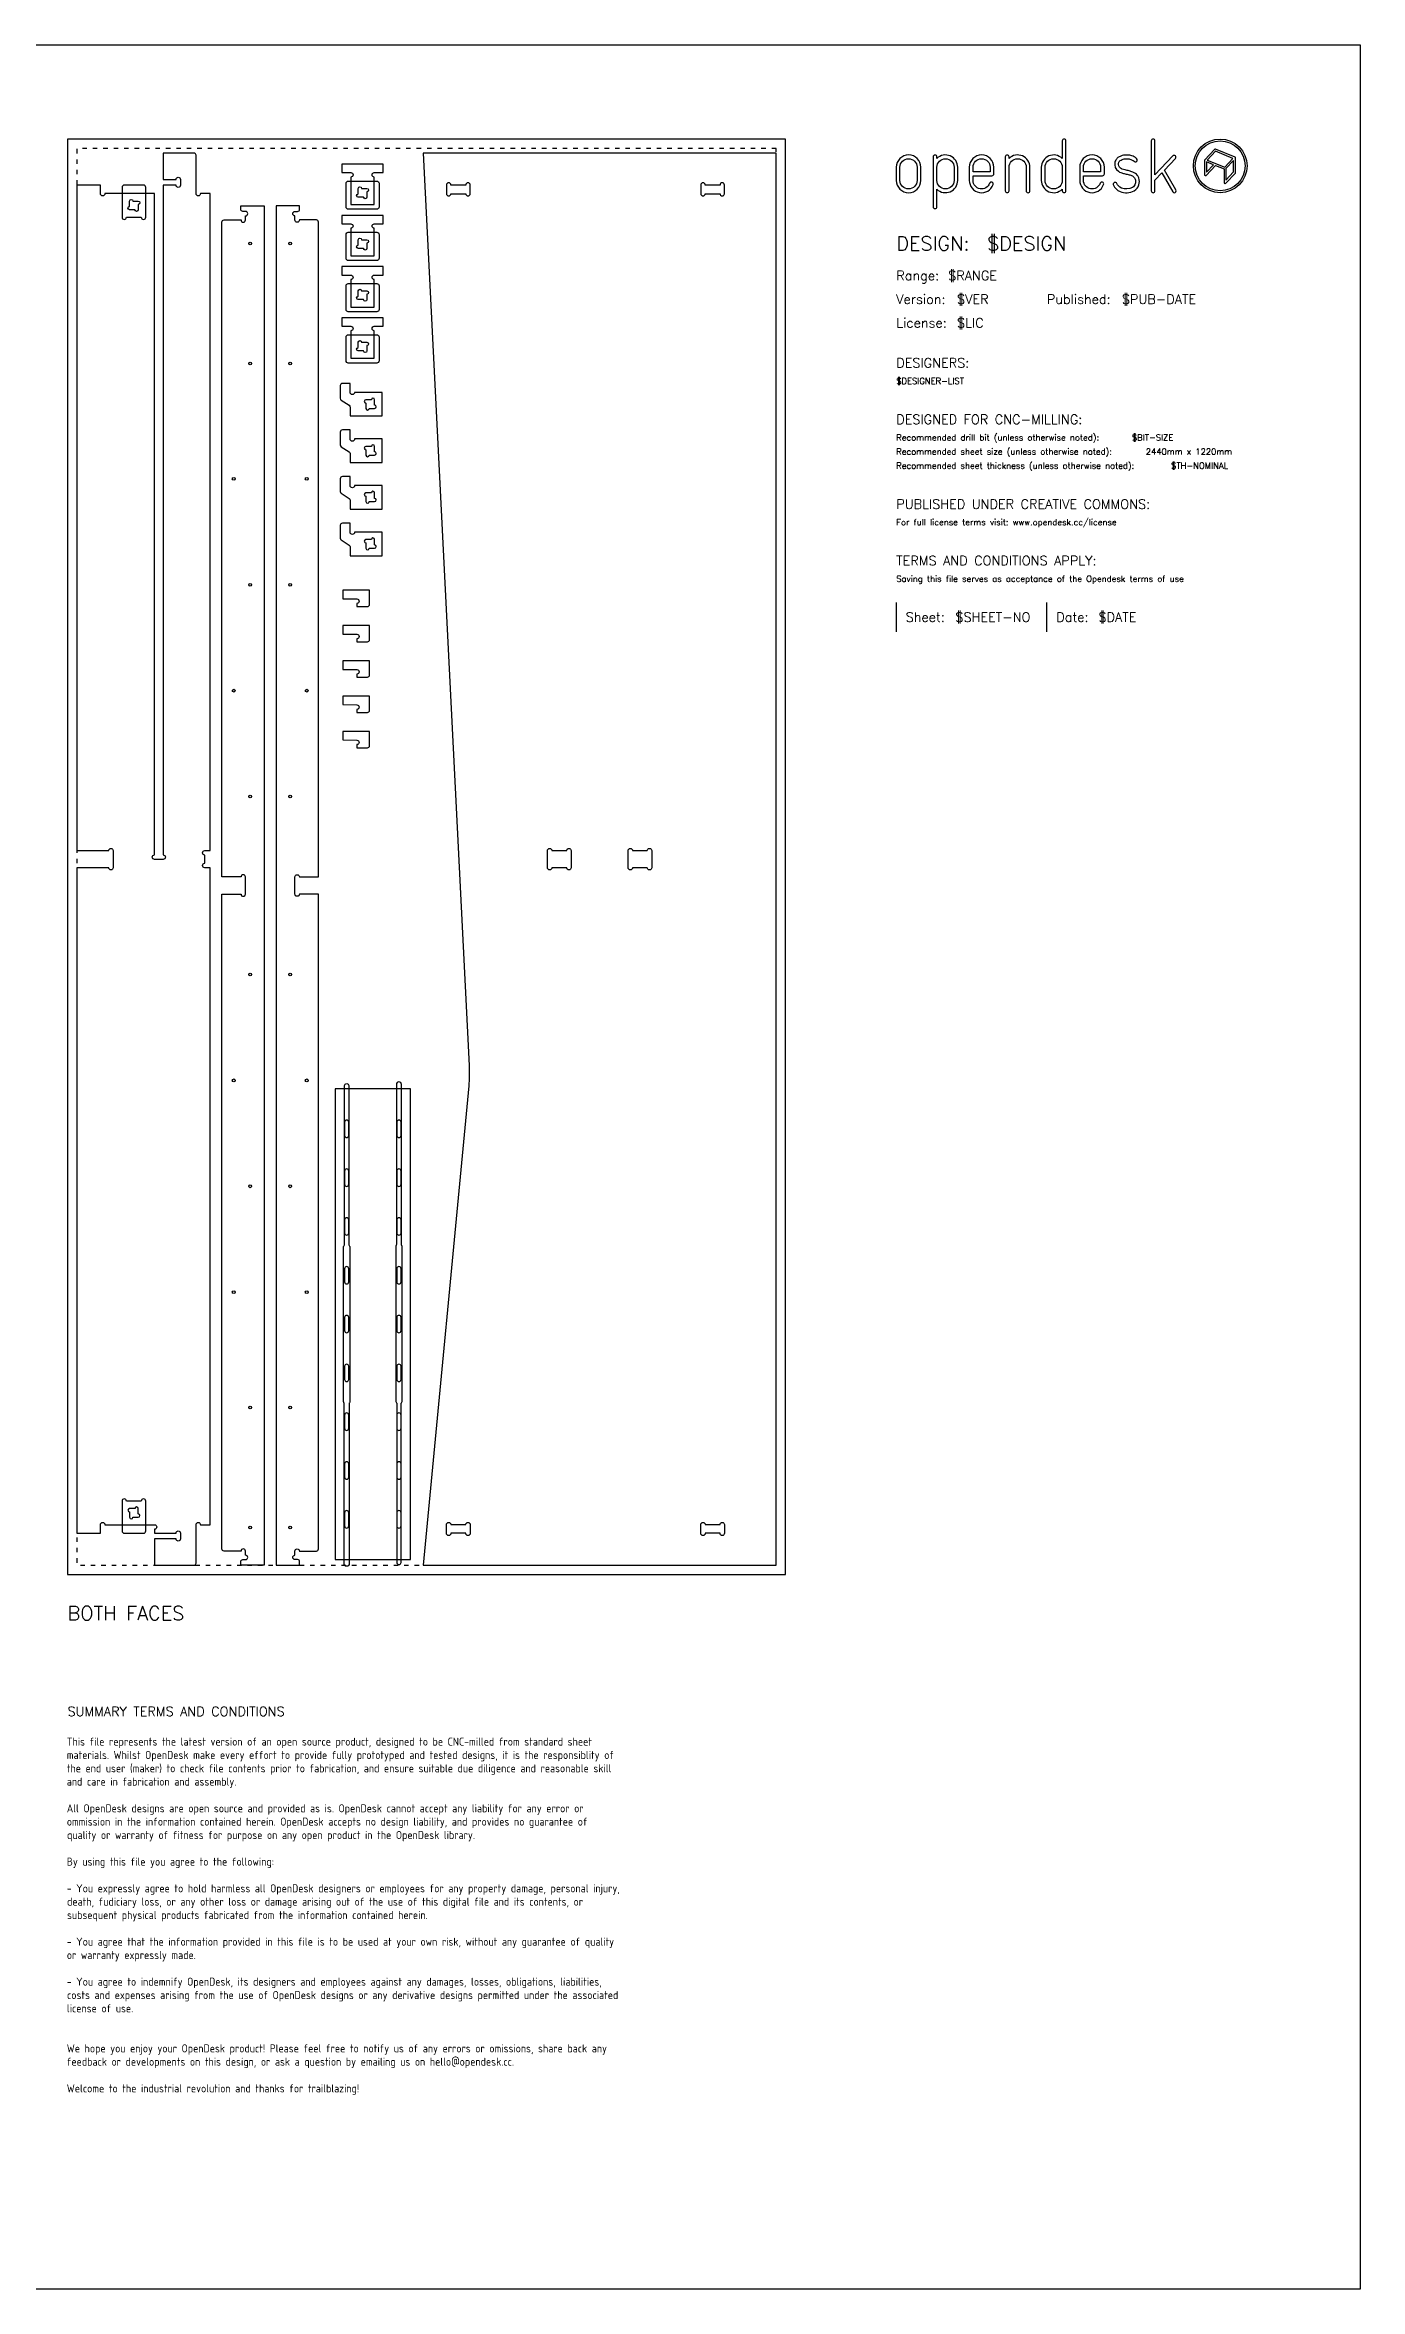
# Model space of a CAD drawing. Extents: x -300 to 6195, y -300 to 4768.
# Drawn here: x 3402 to 6195, y 0 to 4768 of the extents above; entities that cross this region are included whole.
import ezdxf
from ezdxf.enums import TextEntityAlignment as Align

# ---------------------------------------------------------------- set-up
doc = ezdxf.new("R2010")
doc.units = 0
doc.header["$MEASUREMENT"] = 0
doc.linetypes.add('DGN_STYLE_5', pattern=[22.17944, 9.505474, -12.673965])
for name, color, linetype in [('00-NOPRINT_TEXT', 7, 'CONTINUOUS'), ('00_NOPRINT_TOLERANCE', 7, 'DGN_STYLE_5'), ('BOARD_$TH-NOMINAL', 3, 'CONTINUOUS'), ('REV-CHAMFER-ONLINE_03MM', 26, 'CONTINUOUS'), ('TOP-CHAMFER-ONLINE_03MM', 1, 'CONTINUOUS'), ('TOP-CUT-INSIDE_18MM', 1, 'CONTINUOUS'), ('TOP-CUT-OUTSIDE_18MM', 220, 'CONTINUOUS'), ('TOP-HOLE-6MM-DIA_14MM', 230, 'CONTINUOUS'), ('TOP-POCKET-INSIDE_09MM', 60, 'CONTINUOUS')]:
    doc.layers.add(name, color=color, linetype=linetype)
doc.styles.add('OD-ISOCP-17', font='isocp.shx', dxfattribs={"height": 17})
doc.styles.add('OD-SIMPLEX-13', font='simplex.shx', dxfattribs={"height": 13})
doc.styles.add('OD-SIMPLEX-20', font='simplex.shx', dxfattribs={"height": 20})
doc.styles.add('OD-SIMPLEX-30', font='simplex.shx', dxfattribs={"height": 30})

msp = doc.modelspace()

# ---------------------------------------------------------------- linework, layer by layer
at = {"layer": '00-NOPRINT_TEXT', "color": 7}
for p, q in [((5210, 3583), (5210, 3521.3)), ((5529.8, 3521.3), (5529.8, 3583))]:
    msp.add_line(p, q, dxfattribs=at)
at = {"layer": '00-NOPRINT_TEXT', "flags": 128}
msp.add_lwpolyline([(0, 4768), (6195, 4768), (6195, 0), (0, 0)], close=True, dxfattribs=at)
at = {"layer": '00-NOPRINT_TEXT'}
for points in [[(5210, 4508), (5210, 4480.1, 1), (5262.3, 4480.1), (5262.3, 4508, 1)], [(5340.6, 4508, 0.662711), (5296.3, 4526.7), (5296.3, 4530.1, 1), (5288.4, 4530.1), (5288.4, 4424.1, 1), (5296.3, 4424.1), (5296.3, 4461.4, 0.662711), (5340.6, 4480.1)], [(5417.3, 4508, 1), (5365, 4508), (5365, 4480.1, 0.839291), (5415.7, 4471.2, 1), (5408.3, 4473.9, -0.839291), (5373, 4480.1), (5373, 4490.1), (5413.3, 4490.1, 0.414214), (5417.3, 4494.1)], [(5493.9, 4508, 0.662711), (5449.5, 4526.7), (5449.5, 4530.1, 1), (5441.6, 4530.1), (5441.6, 4458, 1), (5449.5, 4458), (5449.5, 4508, -1), (5485.9, 4508), (5485.9, 4458, 1), (5493.9, 4458)], [(5518, 4480.1, 0.662711), (5562.4, 4461.4), (5562.4, 4458, 1), (5570.3, 4458), (5570.3, 4564, 1), (5562.4, 4564), (5562.4, 4526.7, 0.662711), (5518, 4508)], [(5651.9, 4508, 1), (5599.6, 4508), (5599.6, 4480.1, 0.839291), (5650.3, 4471.2, 1), (5642.9, 4473.9, -0.839291), (5607.6, 4480.1), (5607.6, 4490.1), (5647.9, 4490.1, 0.414214), (5651.9, 4494.1)], [(5715.1, 4530.3, 0.045707), (5710.6, 4532.3, 0.040194), (5705.8, 4533.5, 0.040556), (5698.5, 4534, 0.094973), (5686.7, 4531.8, 0.070872), (5680.8, 4528.4, 0.048346), (5678.1, 4525.9, 0.04488), (5676.1, 4523.1, 0.072273), (5674.4, 4518.6, 0.309308), (5681.9, 4499.4, 0.053458), (5687, 4496.7, 0.041245), (5694.1, 4494.5, -0.005863), (5702.4, 4492.6, -0.030773), (5709.7, 4490.3, -0.132607), (5715.9, 4485.8, -0.093408), (5717.4, 4482.9, -0.14847), (5717.6, 4472.7, -0.201639), (5711.5, 4465.2, -0.222831), (5688.2, 4463.9, -0.190617), (5678.3, 4473.4, 1), (5671.1, 4470, 0.190617), (5685.2, 4456.5, 0.222831), (5715.2, 4458.2, 0.201639), (5725.2, 4470.4, 0.14847), (5725, 4485.3, 0.093408), (5722, 4490.8, 0.132607), (5712.5, 4497.7, 0.030773), (5704.3, 4500.3, 0.005863), (5695.8, 4502.3, -0.041245), (5689.9, 4504.1, -0.053458), (5686.4, 4506, -0.305258), (5682.1, 4516.7, -0.07419), (5683, 4519.1, -0.042878), (5684.1, 4520.7, -0.048346), (5685.7, 4522.1, -0.070872), (5689.6, 4524.4, -0.094973), (5698.5, 4526.1, -0.040556), (5704.6, 4525.6, -0.040194), (5708.1, 4524.7, -0.045707), (5711.3, 4523.3, -0.062202), (5715.1, 4520.6, 1), (5720.5, 4526.4, 0.062202)], [(5774.1, 4496), (5797.1, 4456, 1), (5804, 4460), (5779.8, 4502.1), (5802.9, 4526.6, 1), (5797.1, 4532), (5759.4, 4491.9), (5759.4, 4564, 1), (5751.4, 4564), (5751.4, 4458, 1), (5759.4, 4458), (5759.4, 4480.4)], [(5930.1, 4495.8, 0.190898), (5930.7, 4497.3), (5930.7, 4527.6, 0.306072), (5929.4, 4529.6), (5887.8, 4546.3, 0.309065), (5885.5, 4545.8), (5865.1, 4524, 0.190898), (5864.5, 4522.6), (5864.5, 4492.2, 0.679405), (5868.1, 4490.8), (5887.9, 4511.9), (5906.1, 4504.5), (5906.1, 4475.5, 0.679405), (5909.7, 4474.1)], [(5254.3, 4508), (5254.3, 4480.1, -1), (5217.9, 4480.1), (5217.9, 4508, -1)], [(5296.3, 4508, -1), (5332.7, 4508), (5332.7, 4480.1, -1), (5296.3, 4480.1)], [(5409.4, 4498.1), (5373, 4498.1), (5373, 4508, -1), (5409.4, 4508)], [(5562.4, 4480.1, -1), (5526, 4480.1), (5526, 4508, -1), (5562.4, 4508)], [(5644, 4498.1), (5607.6, 4498.1), (5607.6, 4508, -1), (5644, 4508)]]:
    msp.add_lwpolyline(points, format="xyb", close=True, dxfattribs=at)
for points in [[(5907.6, 4508.3), (5925, 4526.9), (5887.6, 4541.9), (5870.2, 4523.4)], [(5868.7, 4519.6), (5868.7, 4497.4), (5883.8, 4513.5)], [(5910.2, 4480.7), (5926.5, 4498.1), (5926.5, 4522.4), (5910.2, 4505.1)]]:
    msp.add_lwpolyline(points, close=True, dxfattribs=at)
for radius in [57, 52.9]:
    msp.add_circle((5897.9, 4511), radius, dxfattribs=at)
at = {"layer": '00_NOPRINT_TOLERANCE', "flags": 128}
for points in [[(4975, 4568), (3450, 4568), (3450, 1518), (4975, 1518)], [(4955, 4548), (3470, 4548), (3470, 1538), (4955, 1538)]]:
    msp.add_lwpolyline(points, close=True, dxfattribs=at)
at = {"layer": 'BOARD_$TH-NOMINAL', "flags": 128}
msp.add_lwpolyline([(4975, 4568), (3450, 4568), (3450, 1518), (4975, 1518)], close=True, dxfattribs=at)
at = {"layer": 'REV-CHAMFER-ONLINE_03MM'}
msp.add_line((4955, 1538), (4955, 4538), dxfattribs=at)
at = {"layer": 'REV-CHAMFER-ONLINE_03MM', "flags": 128}
msp.add_lwpolyline([(4205, 4538), (4302.9, 2599.7, -0.036372), (4302, 2556.2), (4205, 1538)], format="xyb", dxfattribs=at)
at = {"layer": 'TOP-CHAMFER-ONLINE_03MM'}
msp.add_line((4955, 1538), (4955, 4538), dxfattribs=at)
at = {"layer": 'TOP-CHAMFER-ONLINE_03MM', "flags": 128}
msp.add_lwpolyline([(4205, 4538), (4302.9, 2599.7, -0.036372), (4302, 2556.2), (4205, 1538)], format="xyb", dxfattribs=at)
at = {"layer": 'TOP-CUT-INSIDE_18MM', "flags": 128}
for points in [[(3581.8, 4424.8), (3581.8, 4436.2, -1), (3588.8, 4436.2), (3600.2, 4436.2, -1), (3600.2, 4429.2), (3600.2, 4417.8, -1), (3593.2, 4417.8), (3581.8, 4417.8, -0.999999)], [(4067.4, 4451.5), (4067.4, 4462.9, -1), (4074.4, 4462.9), (4085.8, 4462.9, -1), (4085.8, 4455.9), (4085.8, 4444.5, -1), (4078.8, 4444.5), (4067.4, 4444.5, -0.999999)], [(4254.8, 4451.8, 1), (4264.3, 4451.8), (4295.7, 4451.8, 1), (4305.2, 4451.8), (4305.2, 4470.2, 0.999997), (4295.7, 4470.2), (4264.3, 4470.2, 0.999997), (4254.8, 4470.2)], [(4794.8, 4451.8, 1), (4804.3, 4451.8), (4835.7, 4451.8, 1), (4845.2, 4451.8), (4845.2, 4470.2, 0.999997), (4835.7, 4470.2), (4804.3, 4470.2, 0.999997), (4794.8, 4470.2)], [(4067.4, 4342.6), (4067.4, 4354, -1), (4074.4, 4354), (4085.8, 4354, -1), (4085.8, 4347), (4085.8, 4335.6, -1), (4078.8, 4335.6), (4067.4, 4335.6, -0.999999)], [(4067.4, 4233.8), (4067.4, 4245.2, -1), (4074.4, 4245.2), (4085.8, 4245.2, -1), (4085.8, 4238.2), (4085.8, 4226.8, -1), (4078.8, 4226.8), (4067.4, 4226.8, -0.999999)], [(4067.4, 4124.9), (4067.4, 4136.3, -1), (4074.4, 4136.3), (4085.8, 4136.3, -1), (4085.8, 4129.3), (4085.8, 4117.9, -1), (4078.8, 4117.9), (4067.4, 4117.9, -0.999999)], [(4102.3, 4002.6), (4102.3, 4014, 1), (4095.3, 4014), (4083.9, 4014, 1), (4083.9, 4007), (4083.9, 3995.6, 1), (4090.9, 3995.6), (4102.3, 3995.6, 0.999999)], [(4102.3, 3903.6), (4102.3, 3915, 1), (4095.3, 3915), (4083.9, 3915, 1), (4083.9, 3908), (4083.9, 3896.6, 1), (4090.9, 3896.6), (4102.3, 3896.6, 0.999999)], [(4102.3, 3804.6), (4102.3, 3816, 1), (4095.3, 3816), (4083.9, 3816, 1), (4083.9, 3809), (4083.9, 3797.6, 1), (4090.9, 3797.6), (4102.3, 3797.6, 0.999999)], [(4102.3, 3705.6), (4102.3, 3717, 1), (4095.3, 3717), (4083.9, 3717, 1), (4083.9, 3710), (4083.9, 3698.6, 1), (4090.9, 3698.6), (4102.3, 3698.6, 0.999999)], [(4047.4, 2479.1, 1), (4038.4, 2479.1), (4038.4, 2451.1, 1), (4047.4, 2451.1)], [(4158.4, 2479.1, 1), (4149.4, 2479.1), (4149.4, 2451.1, 1), (4158.4, 2451.1)], [(4047.4, 2375.4, 1), (4038.4, 2375.4), (4038.4, 2347.4, 1), (4047.4, 2347.4)], [(4158.4, 2375.4, 1), (4149.4, 2375.4), (4149.4, 2347.4, 1), (4158.4, 2347.4)], [(4047.4, 2271.7, 1), (4038.4, 2271.7), (4038.4, 2243.7, 1), (4047.4, 2243.7)], [(4158.4, 2271.7, 1), (4149.4, 2271.7), (4149.4, 2243.7, 1), (4158.4, 2243.7)], [(4047.4, 2168, 1), (4038.4, 2168), (4038.4, 2140, 1), (4047.4, 2140)], [(4158.4, 2168, 1), (4149.4, 2168), (4149.4, 2140, 1), (4158.4, 2140)], [(4047.4, 2064.3, 1), (4038.4, 2064.3), (4038.4, 2036.3, 1), (4047.4, 2036.3)], [(4158.4, 2064.3, 1), (4149.4, 2064.3), (4149.4, 2036.3, 1), (4158.4, 2036.3)], [(4047.4, 1960.6, 1), (4038.4, 1960.6), (4038.4, 1932.6, 1), (4047.4, 1932.6)], [(4158.4, 1960.6, 1), (4149.4, 1960.6), (4149.4, 1932.6, 1), (4158.4, 1932.6)], [(4047.4, 1856.9, 1), (4038.4, 1856.9), (4038.4, 1828.9, 1), (4047.4, 1828.9)], [(4158.4, 1856.9, 1), (4149.4, 1856.9), (4149.4, 1828.9, 1), (4158.4, 1828.9)], [(4047.4, 1753.2, 1), (4038.4, 1753.2), (4038.4, 1725.2, 1), (4047.4, 1725.2)], [(4158.4, 1753.2, 1), (4149.4, 1753.2), (4149.4, 1725.2, 1), (4158.4, 1725.2)], [(3581.8, 1651.2), (3581.8, 1639.8, 1), (3588.8, 1639.8), (3600.2, 1639.8, 1), (3600.2, 1646.8), (3600.2, 1658.2, 1), (3593.2, 1658.2), (3581.8, 1658.2, 0.999999)], [(4047.4, 1649.5, 1), (4038.4, 1649.5), (4038.4, 1621.5, 1), (4047.4, 1621.5)], [(4158.4, 1649.5, 1), (4149.4, 1649.5), (4149.4, 1621.5, 1), (4158.4, 1621.5)], [(4254.8, 1624.2, -1), (4264.3, 1624.2), (4295.7, 1624.2, -1), (4305.2, 1624.2), (4305.2, 1605.8, -0.999997), (4295.7, 1605.8), (4264.3, 1605.8, -0.999997), (4254.8, 1605.8)], [(4794.8, 1624.2, -1), (4804.3, 1624.2), (4835.7, 1624.2, -1), (4845.2, 1624.2), (4845.2, 1605.8, -0.999997), (4835.7, 1605.8), (4804.3, 1605.8, -0.999997), (4794.8, 1605.8)]]:
    msp.add_lwpolyline(points, format="xyb", close=True, dxfattribs=at)
at = {"layer": 'TOP-CUT-OUTSIDE_18MM'}
msp.add_lwpolyline([(3753, 4452), (3732.5, 4452, -1), (3723, 4452), (3723, 4533.5, 0.414214), (3718.5, 4538), (3653.1, 4538), (3653.1, 4482.1), (3680.5, 4482.1, -1), (3690, 4482.1), (3690, 4469.9, -1), (3680.5, 4469.9), (3653.1, 4469.9), (3653.1, 3047.1, -1), (3653.1, 3037.6), (3634.9, 3037.6, -1), (3634.9, 3047.1), (3634.9, 4452), (3529.5, 4452, -1), (3520, 4452), (3520, 4470), (3470, 4470), (3470, 3056.2), (3537.5, 3056.2, -1), (3547, 3056.2), (3547, 3019.8, -1), (3537.5, 3019.8), (3470, 3019.8), (3470, 1606), (3520, 1606), (3520, 1624, -1), (3529.5, 1624), (3635, 1624, -1), (3635, 1614.5), (3635, 1606.1), (3680.5, 1606.1, -1), (3690, 1606.1), (3690, 1593.9, -1), (3680.5, 1593.9), (3635, 1593.9), (3635, 1538), (3718.5, 1538, 0.414214), (3723, 1542.5), (3723, 1624, -1), (3732.5, 1624), (3753, 1624), (3753, 3019.8), (3741.5, 3019.8, -1), (3741.5, 3029.3), (3741.5, 3046.7, -1), (3741.5, 3056.2), (3753, 3056.2)], format="xyb", close=True, dxfattribs=at)
at = {"layer": 'TOP-CUT-OUTSIDE_18MM', "flags": 128}
for points in [[(4205, 4538), (4302.9, 2599.7, -0.036372), (4302, 2556.2), (4205, 1538), (4955, 1538), (4955, 4538)], [(4101.6, 4487.2, -1), (4101.6, 4496.7), (4120.6, 4496.7), (4120.6, 4514.7), (4032.6, 4514.7), (4032.6, 4496.7), (4051.6, 4496.7, -1), (4051.6, 4487.2), (4051.6, 4428.7), (4101.6, 4428.7)], [(3828, 3000.2, 1), (3818.5, 3000.2), (3778, 3000.2), (3778, 4391.5, -0.414214), (3782.5, 4396), (3818.5, 4396, 1), (3828, 4396), (3828, 4404.7, 1), (3828, 4414.2), (3822.5, 4414.2, -0.414214), (3818, 4418.7), (3818, 4426), (3868, 4426), (3868, 1538), (3818, 1538), (3818, 1545.3, -0.414213), (3822.5, 1549.8), (3828, 1549.8, 1), (3828, 1559.3), (3828, 1568, 1), (3818.5, 1568), (3782.5, 1568, -0.414214), (3778, 1572.5), (3778, 2963.8), (3818.5, 2963.8, 1), (3828, 2963.8)], [(3933, 3000.2, -1), (3942.5, 3000.2), (3983, 3000.2), (3983, 4391.5, 0.414214), (3978.5, 4396), (3942.5, 4396, -1), (3933, 4396), (3933, 4404.7, -1), (3933, 4414.2), (3938.5, 4414.2, 0.414214), (3943, 4418.7), (3943, 4426), (3893, 4426), (3893, 1538), (3943, 1538), (3943, 1545.3, 0.414213), (3938.5, 1549.8), (3933, 1549.8, -1), (3933, 1559.3), (3933, 1568, -1), (3942.5, 1568), (3978.5, 1568, 0.414214), (3983, 1572.5), (3983, 2963.8), (3942.5, 2963.8, -1), (3933, 2963.8)], [(4101.6, 4378.3, -1), (4101.6, 4387.8), (4120.6, 4387.8), (4120.6, 4405.8), (4032.6, 4405.8), (4032.6, 4387.8), (4051.6, 4387.8, -1), (4051.6, 4378.3), (4051.6, 4319.8), (4101.6, 4319.8)], [(4101.6, 4269.4, -1), (4101.6, 4279), (4120.6, 4279), (4120.6, 4297), (4032.6, 4297), (4032.6, 4279), (4051.6, 4279, -1), (4051.6, 4269.4), (4051.6, 4211), (4101.6, 4211)], [(4101.6, 4160.6, -1), (4101.6, 4170.1), (4120.6, 4170.1), (4120.6, 4188.1), (4032.6, 4188.1), (4032.6, 4170.1), (4051.6, 4170.1, -1), (4051.6, 4160.6), (4051.6, 4102.1), (4101.6, 4102.1)], [(4118.1, 4029.8), (4059.7, 4029.8, -1), (4050.2, 4029.8), (4050.2, 4048.8), (4033.8, 4048.8, 0.414214), (4029.3, 4044.3), (4029.3, 4017.1, 0.253475), (4031.3, 4013.3), (4048.1, 4002.3, -0.253475), (4050.2, 3998.6), (4050.2, 3979.8), (4118.1, 3979.8)], [(4118.1, 3930.8), (4059.7, 3930.8, -1), (4050.2, 3930.8), (4050.2, 3949.8), (4033.8, 3949.8, 0.414214), (4029.3, 3945.3), (4029.3, 3918.1, 0.253475), (4031.3, 3914.3), (4048.1, 3903.3, -0.253475), (4050.2, 3899.6), (4050.2, 3880.8), (4118.1, 3880.8)], [(4118.1, 3831.8), (4059.7, 3831.8, -1), (4050.2, 3831.8), (4050.2, 3850.8), (4033.8, 3850.8, 0.414214), (4029.3, 3846.3), (4029.3, 3819.1, 0.253475), (4031.3, 3815.3), (4048.1, 3804.3, -0.253475), (4050.2, 3800.6), (4050.2, 3781.8), (4118.1, 3781.8)], [(4118.1, 3732.8), (4059.7, 3732.8, -1), (4050.2, 3732.8), (4050.2, 3751.8), (4033.8, 3751.8, 0.414214), (4029.3, 3747.3), (4029.3, 3720.1, 0.253475), (4031.3, 3716.3), (4048.1, 3705.3, -0.253475), (4050.2, 3701.6), (4050.2, 3682.8), (4118.1, 3682.8)], [(4091.4, 3609.3), (4034.4, 3609.3), (4034.4, 3591.3), (4064.4, 3590.8, -1), (4064.4, 3581.3), (4064.4, 3574.8), (4086.9, 3574.8, 0.414214), (4091.4, 3579.3)], [(4091.4, 3534.3), (4034.4, 3534.3), (4034.4, 3516.3), (4064.4, 3515.8, -1), (4064.4, 3506.3), (4064.4, 3499.8), (4086.9, 3499.8, 0.414214), (4091.4, 3504.3)], [(4091.4, 3459.3), (4034.4, 3459.3), (4034.4, 3441.3), (4064.4, 3440.8, -1), (4064.4, 3431.3), (4064.4, 3424.8), (4086.9, 3424.8, 0.414214), (4091.4, 3429.3)], [(4091.4, 3384.3), (4034.4, 3384.3), (4034.4, 3366.3), (4064.4, 3365.8, -1), (4064.4, 3356.3), (4064.4, 3349.8), (4086.9, 3349.8, 0.414214), (4091.4, 3354.3)], [(4091.4, 3309.3), (4034.4, 3309.3), (4034.4, 3291.3), (4064.4, 3290.8, -1), (4064.4, 3281.3), (4064.4, 3274.8), (4086.9, 3274.8, 0.414214), (4091.4, 3279.3)]]:
    msp.add_lwpolyline(points, format="xyb", close=True, dxfattribs=at)
msp.add_lwpolyline([(4178.4, 2550.3), (4018.4, 2550.3), (4018.4, 1550.3), (4178.4, 1550.3)], close=True, dxfattribs=at)
at = {"layer": 'TOP-HOLE-6MM-DIA_14MM'}
for centre in [(3838, 4346), (3923, 4346), (3838, 4091), (3923, 4091), (3803, 3846), (3958, 3846), (3838, 3621), (3923, 3621), (3803, 3396), (3958, 3396), (3838, 3171), (3923, 3171), (3838, 2793), (3923, 2793), (3803, 2568), (3958, 2568), (3838, 2343), (3923, 2343), (3803, 2118), (3958, 2118), (3838, 1873), (3923, 1873), (3838, 1618), (3923, 1618)]:
    msp.add_circle(centre, 3, dxfattribs=at)
at = {"layer": 'TOP-POCKET-INSIDE_09MM'}
for points in [[(3616.2, 4465.2, 0.414214), (3611.4, 4470), (3570.6, 4470, 0.414214), (3565.8, 4465.2), (3565.8, 4401.8, 1), (3575.3, 4401.8), (3606.7, 4401.8, 1), (3616.2, 4401.8)], [(4046.3, 4478.7), (4106.8, 4478.7, -0.414214), (4111.6, 4473.9), (4111.6, 4423.5, -0.414214), (4106.8, 4418.7), (4046.3, 4418.7, -0.414214), (4041.6, 4423.5), (4041.6, 4473.9, -0.414214)], [(4046.3, 4369.8), (4106.8, 4369.8, -0.414214), (4111.6, 4365.1), (4111.6, 4314.6, -0.414214), (4106.8, 4309.8), (4046.3, 4309.8, -0.414214), (4041.6, 4314.6), (4041.6, 4365.1, -0.414214)], [(4046.3, 4261), (4106.8, 4261, -0.414214), (4111.6, 4256.2), (4111.6, 4205.7, -0.414214), (4106.8, 4201), (4046.3, 4201, -0.414214), (4041.6, 4205.7), (4041.6, 4256.2, -0.414214)], [(4046.3, 4152.1), (4106.8, 4152.1, -0.414214), (4111.6, 4147.4), (4111.6, 4096.9, -0.414214), (4106.8, 4092.1), (4046.3, 4092.1, -0.414214), (4041.6, 4096.9), (4041.6, 4147.4, -0.414214)], [(4469.2, 3056.2, -1), (4478.7, 3056.2), (4510.1, 3056.2, -1), (4519.6, 3056.2), (4519.6, 3019.8, -0.999997), (4510.1, 3019.8), (4478.7, 3019.8, -0.999997), (4469.2, 3019.8)], [(4640.4, 3056.2, -1), (4649.9, 3056.2), (4681.3, 3056.2, -1), (4690.8, 3056.2), (4690.8, 3019.8, -0.999997), (4681.3, 3019.8), (4649.9, 3019.8, -0.999997), (4640.4, 3019.8)], [(4047.4, 2556.8), (4047.4, 2219.7, 0.196262), (4048.4, 2217.3, -0.196262), (4049.4, 2214.8), (4049.4, 1885.1, -0.136106), (4048.9, 1883.3, 0.136106), (4048.4, 1881.5), (4048.4, 1541.3, -1), (4037.4, 1541.3), (4037.4, 1881.5, 0.136106), (4036.9, 1883.3, -0.136106), (4036.4, 1885.1), (4036.4, 2214.8, -0.196262), (4037.4, 2217.3, 0.196262), (4038.4, 2219.7), (4038.4, 2556.8, -1)], [(4158.4, 1543.8), (4158.4, 1880.9, -0.196262), (4159.4, 1883.3, 0.196262), (4160.4, 1885.8), (4160.4, 2215.5, 0.136106), (4159.9, 2217.3, -0.136106), (4159.4, 2219.1), (4159.4, 2559.3, 1), (4148.4, 2559.3), (4148.4, 2219.1, -0.136106), (4147.9, 2217.3, 0.136106), (4147.4, 2215.5), (4147.4, 1885.8, 0.196262), (4148.4, 1883.3, -0.196262), (4149.4, 1880.9), (4149.4, 1543.8, 1)], [(3616.2, 1674.2, 1), (3606.7, 1674.2), (3575.3, 1674.2, 1), (3565.8, 1674.2), (3565.8, 1610.8, 0.414214), (3570.6, 1606), (3611.4, 1606, 0.414214), (3616.2, 1610.8)]]:
    msp.add_lwpolyline(points, format="xyb", close=True, dxfattribs=at)

# ---------------------------------------------------------------- texts
at = {"layer": '00-NOPRINT_TEXT'}
for s, height, style, p in [('DESIGN:', 30, 'OD-SIMPLEX-30', (5210, 4330.9)), ('$DESIGN', 30, 'OD-SIMPLEX-30', (5402.8, 4330.9)), ('$RANGE', 20, 'OD-SIMPLEX-20', (5320.3, 4267.9)), ('Range:', 20, 'OD-SIMPLEX-20', (5210, 4267.9)), ('Version:', 20, 'OD-SIMPLEX-20', (5210, 4217.7)), ('$VER', 20, 'OD-SIMPLEX-20', (5339.2, 4217.7)), ('Published:', 20, 'OD-SIMPLEX-20', (5529.8, 4217.7)), ('$PUB-DATE', 20, 'OD-SIMPLEX-20', (5689.1, 4217.7)), ('License:', 20, 'OD-SIMPLEX-20', (5210, 4167.4)), ('$LIC', 20, 'OD-SIMPLEX-20', (5339.2, 4167.4)), ('DESIGNERS:', 20, 'OD-SIMPLEX-20', (5210, 4082.4)), ('$DESIGNER-LIST', 13, 'OD-SIMPLEX-13', (5210, 4047.4)), ('DESIGNED FOR CNC-MILLING:', 20, 'OD-SIMPLEX-20', (5210, 3962.4)), ('Recommended drill bit (unless otherwise noted):', 13, 'OD-SIMPLEX-13', (5210, 3927.4)), ('Recommended sheet size (unless otherwise noted):', 13, 'OD-SIMPLEX-13', (5210, 3897.4)), ('$BIT-SIZE', 13, 'OD-SIMPLEX-13', (5710.5, 3927.4)), ('2440mm x 1220mm', 13, 'OD-SIMPLEX-13', (5739.9, 3897.4)), ('Recommended sheet thickness (unless otherwise noted):', 13, 'OD-SIMPLEX-13', (5210, 3867.4)), ('$TH-NOMINAL', 13, 'OD-SIMPLEX-13', (5793.8, 3867.4)), ('PUBLISHED UNDER CREATIVE COMMONS:', 20, 'OD-SIMPLEX-20', (5210, 3782.4)), ('For full license terms visit: www.opendesk.cc/license', 13, 'OD-SIMPLEX-13', (5210, 3747.4)), ('TERMS AND CONDITIONS APPLY:', 20, 'OD-SIMPLEX-20', (5210, 3662.3)), ('Saving this file serves as acceptance of the Opendesk terms of use ', 13, 'OD-SIMPLEX-13', (5210, 3627.3)), ('Sheet:', 20, 'OD-SIMPLEX-20', (5230, 3542.3)), ('$SHEET-NO', 20, 'OD-SIMPLEX-20', (5335.6, 3542.3)), ('Date:', 20, 'OD-SIMPLEX-20', (5549.8, 3542.3)), ('$DATE', 20, 'OD-SIMPLEX-20', (5639.4, 3542.3))]:
    msp.add_text(s, height=height, dxfattribs=dict(at, style=style)).set_placement(p)
at = {"layer": '00-NOPRINT_TEXT', "color": 7}
for s, height, style, p in [('BOTH FACES', 30, 'OD-SIMPLEX-30', (3450, 1451.3)), ('SUMMARY TERMS AND CONDITIONS', 20, 'OD-SIMPLEX-20', (3450, 1237.4))]:
    msp.add_text(s, height=height, rotation=360, dxfattribs=dict(at, style=style)).set_placement(p, align=Align.TOP_LEFT)
at = {"layer": '00-NOPRINT_TEXT', "color": 7, "style": 'OD-ISOCP-17'}
for s, p in [('This file represents the latest version of an open source product, designed to be CNC-milled from standard sheet', (3448.5, 1154.7)), ('the end user (maker) to check file contents prior to fabrication, and ensure suitable due diligence and reasonable skill', (3448.5, 1098)), ('materials. Whilst OpenDesk make every effort to provide fully prototyped and tested designs, it is the responsiblity of', (3448.5, 1126.3)), ('and care in fabrication and assembly.', (3448.5, 1069.7)), ('All OpenDesk designs are open source and provided as is. OpenDesk cannot accept any liability for any error or', (3448.5, 1013)), ('ommission in the information contained herein. OpenDesk accepts no design liability, and provides no guarantee of', (3448.5, 984.7)), ('quality or warranty of fitness for purpose on any open product in the OpenDesk library.', (3449.1, 956.3)), ('By using this file you agree to the following:', (3448.5, 899.7)), ('- You expressly agree to hold harmless all OpenDesk designers or employees for any property damage, personal injury,', (3448.5, 843)), ('death, fudiciary loss, or any other loss or damage arising out of the use of this digital file and its contents, or', (3449.1, 814.7)), ('subsequent physical products fabricated from the information contained herein.', (3449, 786.3)), ('- You agree that the information provided in this file is to be used at your own risk, without any guarantee of quality', (3448.5, 729.7)), ('or warranty expressly made.', (3448.5, 701.3)), ('- You agree to indemnify OpenDesk, its designers and employees against any damages, losses, obligations, liabilities,', (3448.5, 644.7)), ('costs and expenses arising from the use of OpenDesk designs or any derivative designs permitted under the associated', (3449.1, 616.3)), ('license of use.', (3448.8, 588)), ('We hope you enjoy your OpenDesk product! Please feel free to notify us of any errors or omissions, share back any', (3448.5, 503)), ('feedback or developments on this design, or ask a question by emailing us on hello@opendesk.cc.', (3448.5, 474.7)), ('Welcome to the industrial revolution and thanks for trailblazing!', (3448.5, 418))]:
    msp.add_text(s, height=17, rotation=360, dxfattribs=at).set_placement(p)

doc.saveas('drawing.dxf')
